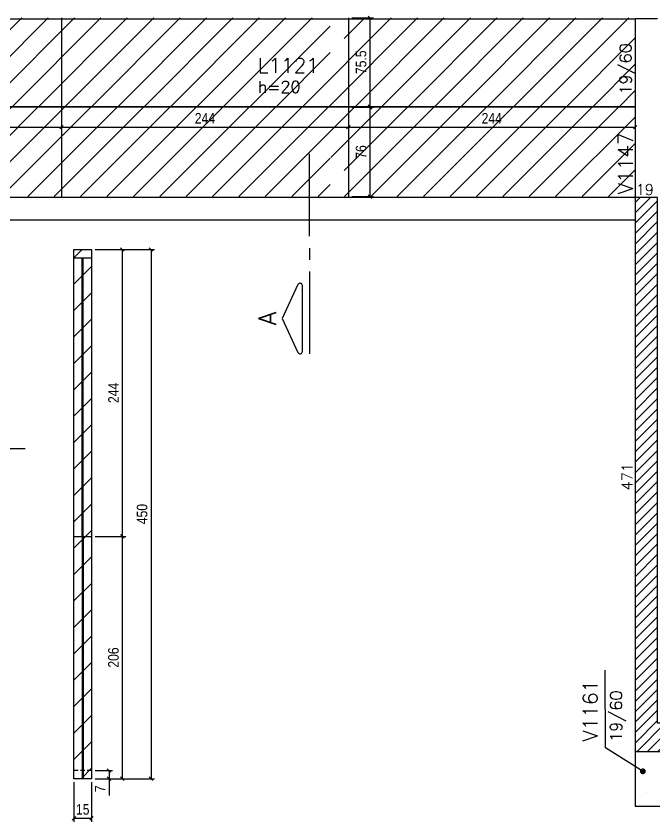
# Model space of a CAD drawing. Extents: x 1860 to 8661, y -614 to 3008.
# Drawn here: x 4696 to 5239, y 599 to 1285 of the extents above; entities that cross this region are included whole.
import ezdxf
from ezdxf import colors
from ezdxf.entities.mleader import LeaderData, LeaderLine
from ezdxf.enums import TextEntityAlignment as Align
from ezdxf.math import Vec2, Vec3

# ---------------------------------------------------------------- set-up
doc = ezdxf.new("R2010")
doc.units = 0
doc.linetypes.add('HIDDEN', pattern=[0.375, 0.25, -0.125])
for name, color, linetype in [('242', 12, 'Continuous'), ('COTA', 241, 'Continuous'), ('F-AUX-RED', 1, 'Continuous'), ('F-CORTE-INDICAÇÃO', 4, 'Continuous'), ('F-LAJES-DIM', 2, 'Continuous'), ('F-LAJES-NOME', 4, 'Continuous'), ('F-PILARES-DIM', 172, 'Continuous'), ('F-PILARES-HACH', 174, 'Continuous'), ('F-PILARES-S', 170, 'Continuous'), ('F-VIGAS', 3, 'Continuous'), ('F-VIGAS-DIM', 2, 'Continuous'), ('F-VIGAS-NOME', 4, 'Continuous'), ('Painéis', 200, 'Continuous'), ('SARR_2.2x7', 40, 'Continuous')]:
    doc.layers.add(name, color=color, linetype=linetype)
doc.layers.add('Hachura', color=251, linetype='Continuous', lineweight=9)
doc.styles.add('COTA TECNICA-50', font='techl___.ttf', dxfattribs={"height": 9})
doc.styles.add('MCP', font='romans.shx')
doc.styles.add('ROMANS', font='romans.shx')
doc.styles.get("Standard").update_dxf_attribs({"font": 'arial.ttf'})
doc.dimstyles.new('COTA PAINEL-50', dxfattribs={"dimtxt": 9, "dimasz": 3, "dimexe": 3, "dimexo": 3, "dimgap": 3, "dimtad": 1, "dimdec": 1, "dimzin": 12, "dimdsep": 46, "dimtxsty": 'COTA TECNICA-50', "dimblk1": 'OBLIQUE', "dimblk2": 'OBLIQUE', "dimsah": 1, "dimcen": 0.9, "dimclrd": 4, "dimclre": 4, "dimclrt": 240, "dimadec": 1, "dimazin": 3, "dimtfac": 1, "dimtdec": 1, "dimtmove": 0, "dimatfit": 3, "dimfxl": 1, "dimtolj": 1, "dimtzin": 12, "dimarcsym": 0})

# ---------------------------------------------------------------- blocks, each defined once
blk = doc.blocks.new('*U8')
at = {"layer": 'F-CORTE-INDICAÇÃO'}
for p, q in [((-100, 0), (-170, 0)), ((-80, 0), (-90, 0)), ((-70, 0), (0, 0))]:
    blk.add_line(p, q, dxfattribs=at)
blk.add_lwpolyline([(-112, 6, 0.802585), (-111.15, 9.81), (-140, 23.26), (-168.85, 9.81, 0.802585), (-168, 6)], format="xyb", close=True, dxfattribs=at)
at = {"layer": 'F-CORTE-INDICAÇÃO', "style": 'ROMANS'}
blk.add_attdef('CORTE', text='', height=15, dxfattribs=at).set_placement((-140, 35.76), align=Align.MIDDLE_CENTER)
at = {"layer": 'F-CORTE-INDICAÇÃO', "color": 2, "style": 'ROMANS'}
blk.add_attdef('FOLHA', text='', height=12, dxfattribs=at).set_placement((-140, -10), align=Align.MIDDLE_CENTER)
blk = doc.blocks.new('_Dot')
at = {"color": 0, "linetype": 'ByBlock', "lineweight": -2}
blk.add_line((-0.5, 0), (-1, 0), dxfattribs=at)
at = {"color": 0, "linetype": 'ByBlock', "const_width": 0.5}
blk.add_lwpolyline([(-0.25, 0, 1), (0.25, 0, 1)], format="xyb", close=True, dxfattribs=at)
blk = doc.blocks.new('_Oblique')
at = {"color": 0, "linetype": 'ByBlock', "lineweight": -2}
blk.add_line((-0.5, -0.5), (0.5, 0.5), dxfattribs=at)
blk = doc.blocks.new('*D839')
at = {"layer": 'COTA', "color": 4, "lineweight": -2, "transparency": 16777216}
for p, q in [((4561.89, 1204.01), (4561.89, 1187.09)), ((4734.89, 1204.01), (4734.89, 1187.09)), ((4561.89, 1190.09), (4734.89, 1190.09))]:
    blk.add_line(p, q, dxfattribs=at)
at = {"layer": 'Defpoints', "color": 0, "transparency": 16777216}
for p in [(4561.89, 1207.01), (4734.89, 1207.01), (4734.89, 1190.09)]:
    blk.add_point(p, dxfattribs=at)
at = {"layer": 'COTA', "color": 4, "lineweight": -2, "transparency": 16777216, "xscale": 3, "yscale": 3, "zscale": 3, "rotation": 180}
blk.add_blockref('_Oblique', (4561.89, 1190.09), dxfattribs=at)
at = {"layer": 'COTA', "color": 4, "lineweight": -2, "transparency": 16777216, "xscale": 3, "yscale": 3, "zscale": 3}
blk.add_blockref('_Oblique', (4734.89, 1190.09), dxfattribs=at)
at = {"layer": 'COTA', "color": 240, "transparency": 16777216, "insert": (4648.39, 1197.79), "char_height": 9, "attachment_point": 5, "style": 'COTA TECNICA-50'}
blk.add_mtext('\\A1;173', dxfattribs=at)
blk = doc.blocks.new('*D840')
at = {"layer": 'COTA', "color": 4, "lineweight": -2, "transparency": 16777216}
for p, q in [((4734.89, 1204.01), (4734.89, 1187.09)), ((4978.89, 1204.01), (4978.89, 1187.09)), ((4734.89, 1190.09), (4978.89, 1190.09))]:
    blk.add_line(p, q, dxfattribs=at)
at = {"layer": 'Defpoints', "color": 0, "transparency": 16777216}
for p in [(4734.89, 1207.01), (4978.89, 1207.01), (4978.89, 1190.09)]:
    blk.add_point(p, dxfattribs=at)
at = {"layer": 'COTA', "color": 4, "lineweight": -2, "transparency": 16777216, "xscale": 3, "yscale": 3, "zscale": 3, "rotation": 180}
blk.add_blockref('_Oblique', (4734.89, 1190.09), dxfattribs=at)
at = {"layer": 'COTA', "color": 4, "lineweight": -2, "transparency": 16777216, "xscale": 3, "yscale": 3, "zscale": 3}
blk.add_blockref('_Oblique', (4978.89, 1190.09), dxfattribs=at)
at = {"layer": 'COTA', "color": 240, "transparency": 16777216, "insert": (4856.89, 1197.65), "char_height": 9, "attachment_point": 5, "style": 'COTA TECNICA-50'}
blk.add_mtext('\\A1;244', dxfattribs=at)
blk = doc.blocks.new('*D841')
at = {"layer": 'COTA', "color": 4, "lineweight": -2, "transparency": 16777216}
for p, q in [((4978.89, 1204.01), (4978.89, 1187.09)), ((5222.89, 1204.01), (5222.89, 1187.09)), ((4978.89, 1190.09), (5222.89, 1190.09))]:
    blk.add_line(p, q, dxfattribs=at)
at = {"layer": 'Defpoints', "color": 0, "transparency": 16777216}
for p in [(4978.89, 1207.01), (5222.89, 1207.01), (5222.89, 1190.09)]:
    blk.add_point(p, dxfattribs=at)
at = {"layer": 'COTA', "color": 4, "lineweight": -2, "transparency": 16777216, "xscale": 3, "yscale": 3, "zscale": 3, "rotation": 180}
blk.add_blockref('_Oblique', (4978.89, 1190.09), dxfattribs=at)
at = {"layer": 'COTA', "color": 4, "lineweight": -2, "transparency": 16777216, "xscale": 3, "yscale": 3, "zscale": 3}
blk.add_blockref('_Oblique', (5222.89, 1190.09), dxfattribs=at)
at = {"layer": 'COTA', "color": 240, "transparency": 16777216, "insert": (5100.89, 1197.65), "char_height": 9, "attachment_point": 5, "style": 'COTA TECNICA-50'}
blk.add_mtext('\\A1;244', dxfattribs=at)
blk = doc.blocks.new('*D842')
at = {"layer": 'COTA', "color": 4, "lineweight": -2, "transparency": 16777216}
for p, q in [((4981.89, 1207.01), (5000.35, 1207.01)), ((4997.35, 1131.01), (4997.35, 1207.01)), ((4981.89, 1131.01), (5000.35, 1131.01))]:
    blk.add_line(p, q, dxfattribs=at)
at = {"layer": 'Defpoints', "color": 0, "transparency": 16777216}
for p in [(4978.89, 1207.01), (4997.35, 1207.01), (4978.89, 1131.01)]:
    blk.add_point(p, dxfattribs=at)
at = {"layer": 'COTA', "color": 4, "lineweight": -2, "transparency": 16777216, "xscale": 3, "yscale": 3, "zscale": 3}
for p, rotation in [((4997.35, 1207.01), 90), ((4997.35, 1131.01), 270)]:
    blk.add_blockref('_Oblique', p, dxfattribs=dict(at, rotation=rotation))
at = {"layer": 'COTA', "color": 240, "transparency": 16777216, "insert": (4989.75, 1169.01), "char_height": 9, "attachment_point": 5, "rotation": 90, "style": 'COTA TECNICA-50'}
blk.add_mtext('\\A1;76', dxfattribs=at)
blk = doc.blocks.new('*D843')
at = {"layer": 'COTA', "color": 4, "lineweight": -2, "transparency": 16777216}
for p, q in [((4981.89, 1283.01), (5000.35, 1283.01)), ((4997.35, 1207.51), (4997.35, 1283.01)), ((4981.89, 1207.51), (5000.35, 1207.51))]:
    blk.add_line(p, q, dxfattribs=at)
at = {"layer": 'Defpoints', "color": 0, "transparency": 16777216}
for p in [(4978.89, 1283.01), (4997.35, 1283.01), (4978.89, 1207.51)]:
    blk.add_point(p, dxfattribs=at)
at = {"layer": 'COTA', "color": 4, "lineweight": -2, "transparency": 16777216, "xscale": 3, "yscale": 3, "zscale": 3}
for p, rotation in [((4997.35, 1283.01), 90), ((4997.35, 1207.51), 270)]:
    blk.add_blockref('_Oblique', p, dxfattribs=dict(at, rotation=rotation))
at = {"layer": 'COTA', "color": 240, "transparency": 16777216, "insert": (4989.75, 1245.26), "char_height": 9, "attachment_point": 5, "rotation": 90, "style": 'COTA TECNICA-50'}
blk.add_mtext('\\A1;75.5', dxfattribs=at)
blk = doc.blocks.new('*D1070')
at = {"layer": 'COTA', "color": 4, "lineweight": -2, "transparency": 16777216}
for p, q in [((4763.43, 1086.13), (4814.06, 1086.13)), ((4811.06, 1086.13), (4811.06, 636.13)), ((4763.43, 636.13), (4814.06, 636.13))]:
    blk.add_line(p, q, dxfattribs=at)
at = {"layer": 'Defpoints', "color": 0, "transparency": 16777216}
for p in [(4760.43, 1086.13), (4760.43, 636.13), (4811.06, 636.13)]:
    blk.add_point(p, dxfattribs=at)
at = {"layer": 'COTA', "color": 4, "lineweight": -2, "transparency": 16777216, "xscale": 3, "yscale": 3, "zscale": 3}
for p, rotation in [((4811.06, 1086.13), 90), ((4811.06, 636.13), 270)]:
    blk.add_blockref('_Oblique', p, dxfattribs=dict(at, rotation=rotation))
at = {"layer": 'COTA', "color": 240, "transparency": 16777216, "insert": (4803.46, 861.13), "char_height": 9, "attachment_point": 5, "rotation": 90, "style": 'COTA TECNICA-50'}
blk.add_mtext('\\A1;450', dxfattribs=at)
blk = doc.blocks.new('*D1071')
at = {"layer": 'COTA', "color": 4, "lineweight": -2, "transparency": 16777216}
for p, q in [((4763.43, 842.13), (4789.69, 842.13)), ((4786.69, 636.13), (4786.69, 842.13)), ((4763.43, 636.13), (4789.69, 636.13))]:
    blk.add_line(p, q, dxfattribs=at)
at = {"layer": 'Defpoints', "color": 0, "transparency": 16777216}
for p in [(4760.43, 842.13), (4786.69, 842.13), (4760.43, 636.13)]:
    blk.add_point(p, dxfattribs=at)
at = {"layer": 'COTA', "color": 4, "lineweight": -2, "transparency": 16777216, "xscale": 3, "yscale": 3, "zscale": 3}
for p, rotation in [((4786.69, 842.13), 90), ((4786.69, 636.13), 270)]:
    blk.add_blockref('_Oblique', p, dxfattribs=dict(at, rotation=rotation))
at = {"layer": 'COTA', "color": 240, "transparency": 16777216, "insert": (4779.1, 739.13), "char_height": 9, "attachment_point": 5, "rotation": 90, "style": 'COTA TECNICA-50'}
blk.add_mtext('\\A1;206', dxfattribs=at)
blk = doc.blocks.new('*D1072')
at = {"layer": 'COTA', "color": 4, "lineweight": -2, "transparency": 16777216}
for p, q in [((4763.43, 1086.13), (4789.69, 1086.13)), ((4786.69, 842.13), (4786.69, 1086.13)), ((4763.43, 842.13), (4789.69, 842.13))]:
    blk.add_line(p, q, dxfattribs=at)
at = {"layer": 'Defpoints', "color": 0, "transparency": 16777216}
for p in [(4760.43, 1086.13), (4786.69, 1086.13), (4760.43, 842.13)]:
    blk.add_point(p, dxfattribs=at)
at = {"layer": 'COTA', "color": 4, "lineweight": -2, "transparency": 16777216, "xscale": 3, "yscale": 3, "zscale": 3}
for p, rotation in [((4786.69, 1086.13), 90), ((4786.69, 842.13), 270)]:
    blk.add_blockref('_Oblique', p, dxfattribs=dict(at, rotation=rotation))
at = {"layer": 'COTA', "color": 240, "transparency": 16777216, "insert": (4779.12, 964.13), "char_height": 9, "attachment_point": 5, "rotation": 90, "style": 'COTA TECNICA-50'}
blk.add_mtext('\\A1;244', dxfattribs=at)
blk = doc.blocks.new('*D1075')
at = {"layer": 'COTA', "color": 4, "lineweight": -2, "transparency": 16777216}
for p, q in [((4763.43, 643.13), (4778.34, 643.13)), ((4775.34, 643.13), (4775.34, 636.13)), ((4763.43, 636.13), (4778.34, 636.13)), ((4775.34, 636.13), (4775.34, 621.98))]:
    blk.add_line(p, q, dxfattribs=at)
at = {"layer": 'Defpoints', "color": 0, "transparency": 16777216}
for p in [(4760.43, 643.13), (4760.43, 636.13), (4775.34, 636.13)]:
    blk.add_point(p, dxfattribs=at)
at = {"layer": 'COTA', "color": 4, "lineweight": -2, "transparency": 16777216, "xscale": 3, "yscale": 3, "zscale": 3}
for p, rotation in [((4775.34, 643.13), 90), ((4775.34, 636.13), 270)]:
    blk.add_blockref('_Oblique', p, dxfattribs=dict(at, rotation=rotation))
at = {"layer": 'COTA', "color": 240, "transparency": 16777216, "insert": (4767.77, 627.55), "char_height": 9, "attachment_point": 5, "rotation": 90, "style": 'COTA TECNICA-50'}
blk.add_mtext('\\A1;7', dxfattribs=at)
blk = doc.blocks.new('*D1076')
at = {"layer": 'COTA', "color": 4, "lineweight": -2, "transparency": 16777216}
for p, q in [((4745.43, 633.13), (4745.43, 599.41)), ((4760.43, 633.13), (4760.43, 599.41)), ((4760.43, 602.41), (4745.43, 602.41))]:
    blk.add_line(p, q, dxfattribs=at)
at = {"layer": 'Defpoints', "color": 0, "transparency": 16777216}
for p in [(4745.43, 636.13), (4760.43, 636.13), (4745.43, 602.41)]:
    blk.add_point(p, dxfattribs=at)
at = {"layer": 'COTA', "color": 4, "lineweight": -2, "transparency": 16777216, "xscale": 3, "yscale": 3, "zscale": 3, "rotation": 180}
blk.add_blockref('_Oblique', (4745.43, 602.41), dxfattribs=at)
at = {"layer": 'COTA', "color": 4, "lineweight": -2, "transparency": 16777216, "xscale": 3, "yscale": 3, "zscale": 3}
blk.add_blockref('_Oblique', (4760.43, 602.41), dxfattribs=at)
at = {"layer": 'COTA', "color": 240, "transparency": 16777216, "insert": (4752.93, 610.01), "char_height": 9, "attachment_point": 5, "style": 'COTA TECNICA-50'}
blk.add_mtext('\\A1;15', dxfattribs=at)

msp = doc.modelspace()

# ---------------------------------------------------------------- hatches: boundary and pattern name
h = msp.add_hatch()
h.set_pattern_fill('ANGLE', color=256)
h.set_pattern_definition([(0, (0, 0), (0, 6.985), [5.08, -1.905]), (90, (0, 0), (-6.985, 4e-16), [5.08, -1.905])])
h.paths.add_polyline_path([(4826.65, 880.32), (4826.65, 904.63), (4808.13, 904.63), (4808.13, 880.32)], flags=9)
at = {"layer": 'F-PILARES-HACH', "linetype": 'Continuous'}
h = msp.add_hatch(dxfattribs=at)
h.set_pattern_fill('ANSI31', color=256, scale=50, style=0)
h.set_pattern_definition([(45, (3946.89, 636.7516), (-4.419417, 4.419417), [])])
h.paths.add_polyline_path([(5222.89, 659.25), (5460.89, 659.25), (5460.89, 683.25), (5241.89, 683.25), (5241.89, 1130.25), (5222.89, 1130.25)], flags=16)
at = {"layer": 'Hachura', "linetype": 'ByBlock'}
h = msp.add_hatch(dxfattribs=at)
h.set_pattern_fill('ANSI31', color=256, scale=5)
h.set_pattern_definition([(45, (-204.658, 81.65), (-11.22532, 11.22532), [])])
h.paths.add_polyline_path([(4561.89, 1207.01), (4561.89, 1131.01), (4734.89, 1131.01), (4734.89, 1207.01)])
h.paths.add_polyline_path([(4734.89, 1207.01), (4734.89, 1131.01), (4963.48, 1131.01), (4963.48, 1164.36), (4963.48, 1164.36), (4975.48, 1164.36), (4975.48, 1131.01), (4978.89, 1131.01), (4978.89, 1207.01)])
h.paths.add_polyline_path([(5222.89, 1131.01), (5222.89, 1207.01), (4978.89, 1207.01), (4978.89, 1131.01), (5023.48, 1131.01)])
h.paths.add_polyline_path([(5222.89, 1207.51), (5222.89, 1283.01), (4978.89, 1283.01), (4978.89, 1207.51)])
h.paths.add_polyline_path([(4975.48, 1249.66), (4963.48, 1249.66), (4963.48, 1283.01), (4734.89, 1283.01), (4734.89, 1207.51), (4978.89, 1207.51), (4978.89, 1283.01), (4975.48, 1283.01)])
h.paths.add_polyline_path([(4672.77, 1241.15), (4734.89, 1241.15), (4734.89, 1283.01), (4561.89, 1283.01), (4561.89, 1207.51), (4734.89, 1207.51), (4734.89, 1241.15)])
h = msp.add_hatch(dxfattribs=at)
h.set_pattern_fill('ANSI31', color=256, scale=5)
h.set_pattern_definition([(45, (0, 127.807), (-11.22532, 11.22532), [])])
h.paths.add_polyline_path([(4760.43, 1086.13), (4745.43, 1086.13), (4745.43, 842.13), (4760.43, 842.13)])
h.paths.add_polyline_path([(4745.43, 636.13), (4760.43, 636.13), (4760.43, 842.13), (4745.43, 842.13)])

# ---------------------------------------------------------------- linework, layer by layer
at = {"layer": '242', "linetype": 'Continuous'}
for p, q in [((5232.39, 671.25), (5232.39, 671.25)), ((5232.39, 624.75), (5232.39, 624.75))]:
    msp.add_line(p, q, dxfattribs=at)
at = {"layer": 'F-PILARES-S', "linetype": 'Continuous'}
msp.add_lwpolyline([(5222.89, 659.25), (5460.89, 659.25), (5460.89, 683.25), (5241.89, 683.25), (5241.89, 1130.25), (5222.89, 1130.25), (5222.89, 659.25)], dxfattribs=at)
at = {"layer": 'F-VIGAS'}
for points in [[(4561.89, 1282.25), (5222.89, 1282.25)], [(5222.89, 1282.25), (5222.89, 1130.25)], [(5241.89, 1282.25), (5222.89, 1282.25)], [(5222.89, 1130.25), (4561.89, 1130.25)], [(4561.89, 1111.25), (5222.89, 1111.25)], [(5222.89, 659.25), (5222.89, 612.75)], [(5222.89, 612.75), (5411.39, 612.75)]]:
    msp.add_lwpolyline(points, dxfattribs=at)
at = {"layer": 'Painéis'}
for p, q in [((4745.43, 636.13), (4745.43, 1086.13)), ((4745.43, 1086.13), (4760.43, 1086.13)), ((4760.43, 1086.13), (4760.43, 636.13)), ((4745.43, 842.13), (4760.43, 842.13)), ((4760.43, 636.13), (4745.43, 636.13))]:
    msp.add_line(p, q, dxfattribs=at)
for points in [[(4734.89, 1283.01), (4734.89, 1131.01)], [(4978.89, 1283.01), (4978.89, 1131.01)], [(5222.89, 1207.51), (4561.89, 1207.51)], [(5222.89, 1207.01), (4561.89, 1207.01)]]:
    msp.add_lwpolyline(points, dxfattribs=at)
at = {"layer": 'SARR_2.2x7', "linetype": 'Continuous'}
for p, q in [((4745.43, 1079.13), (4760.43, 1079.13)), ((4752.43, 842.13), (4752.43, 1079.13)), ((4753.43, 842.13), (4753.43, 1079.13)), ((4752.43, 842.13), (4752.43, 636.13)), ((4753.43, 842.13), (4753.43, 636.13))]:
    msp.add_line(p, q, dxfattribs=at)
at = {"layer": 'SARR_2.2x7', "linetype": 'HIDDEN', "ltscale": 15}
msp.add_line((4760.43, 643.13), (4745.43, 643.13), dxfattribs=at)

# ---------------------------------------------------------------- block references
at = {"layer": 'F-CORTE-INDICAÇÃO', "linetype": 'Continuous'}
ref = msp.add_blockref('*U8', (4945.86, 1167.35), dxfattribs=dict(at, rotation=90))
ref.add_attrib('CORTE', 'A', dxfattribs={"height": 15, "rotation": 90, "style": 'ROMANS'}).set_placement((4910.1, 1027.35), align=Align.MIDDLE_CENTER)

# ---------------------------------------------------------------- texts
at = {"layer": 'F-LAJES-DIM', "linetype": 'Continuous', "style": 'MCP'}
msp.add_text('h=20', height=10, dxfattribs=at).set_placement((4901.8, 1219.3))
at = {"layer": 'F-LAJES-NOME', "linetype": 'Continuous', "style": 'MCP'}
msp.add_text('L1121', height=12.5, dxfattribs=at).set_placement((4901.8, 1236.3))
at = {"layer": 'F-PILARES-DIM', "linetype": 'Continuous', "style": 'MCP'}
msp.add_text('19', height=9, dxfattribs=at).set_placement((5223.39, 1132.5))
msp.add_text('471', height=9, rotation=90, dxfattribs=at).set_placement((5220.64, 881.25))
at = {"layer": 'F-VIGAS-DIM', "linetype": 'Continuous', "style": 'MCP'}
for p in [(5219.77, 1217.75), (5211.68, 667.46)]:
    msp.add_text('19/60', height=10, rotation=90, dxfattribs=at).set_placement(p)
at = {"layer": 'F-VIGAS-NOME', "linetype": 'Continuous', "style": 'MCP'}
for s, p in [('V1147', (5220.92, 1133.09)), ('V1161', (5191, 667.7))]:
    msp.add_text(s, height=12.5, rotation=90, dxfattribs=at).set_placement(p)

# ---------------------------------------------------------------- dimensions: what is measured, and where the dimension line sits
at = {"layer": 'COTA'}
for base, p1, p2, picture, middle in [((4997.35, 1283.01), (4978.89, 1207.51), (4978.89, 1283.01), '*D843', (4989.75, 1245.26)), ((4786.69, 1086.13), (4760.43, 842.13), (4760.43, 1086.13), '*D1072', (4779.12, 964.13))]:
    dim = msp.add_linear_dim(base=base, p1=p1, p2=p2, angle=90, dimstyle='COTA PAINEL-50', override={"dimtmove": 1}, dxfattribs=at)
    dim.commit()
    dim.dimension.update_dxf_attribs({"geometry": picture, "text_midpoint": middle})
for base, p1, p2, picture, middle in [((4734.89, 1190.09), (4561.89, 1207.01), (4734.89, 1207.01), '*D839', (4648.39, 1197.79)), ((4745.43, 602.41), (4760.43, 636.13), (4745.43, 636.13), '*D1076', (4752.93, 610.01))]:
    dim = msp.add_linear_dim(base=base, p1=p1, p2=p2, dimstyle='COTA PAINEL-50', dxfattribs=at)
    dim.commit()
    dim.dimension.update_dxf_attribs({"geometry": picture, "text_midpoint": middle})
for base, p1, p2, picture, middle in [((4978.89, 1190.09), (4734.89, 1207.01), (4978.89, 1207.01), '*D840', (4856.89, 1197.65)), ((5222.89, 1190.09), (4978.89, 1207.01), (5222.89, 1207.01), '*D841', (5100.89, 1197.65))]:
    dim = msp.add_linear_dim(base=base, p1=p1, p2=p2, dimstyle='COTA PAINEL-50', override={"dimtmove": 1}, dxfattribs=at)
    dim.commit()
    dim.dimension.update_dxf_attribs({"geometry": picture, "text_midpoint": middle})
for base, p1, p2, picture, middle in [((4997.35, 1207.01), (4978.89, 1131.01), (4978.89, 1207.01), '*D842', (4989.75, 1169.01)), ((4811.06, 636.13), (4760.43, 1086.13), (4760.43, 636.13), '*D1070', (4803.46, 861.13)), ((4786.69, 842.13), (4760.43, 636.13), (4760.43, 842.13), '*D1071', (4779.1, 739.13)), ((4775.34, 636.13), (4760.43, 643.13), (4760.43, 636.13), '*D1075', (4767.77, 627.55))]:
    dim = msp.add_linear_dim(base=base, p1=p1, p2=p2, angle=90, dimstyle='COTA PAINEL-50', dxfattribs=at)
    dim.commit()
    dim.dimension.update_dxf_attribs({"geometry": picture, "text_midpoint": middle})

# ---------------------------------------------------------------- leaders
at = {"layer": 'F-AUX-RED', "linetype": 'Continuous'}
ml = msp.add_multileader_mtext('Standard', dxfattribs=at)
ml.set_content('', color=256)
ml.set_leader_properties()
ml.set_arrow_properties(name='DOT')
ml.build(insert=Vec2(0, 0))
ml.multileader.update_dxf_attribs({"text_right_attachment_type": 6, "text_top_attachment_type": 0, "text_bottom_attachment_type": 0, "dogleg_length": 0.36, "arrow_head_size": 5})
ctx = ml.context
ctx.base_point, ctx.char_height, ctx.arrow_head_size, ctx.landing_gap_size, ctx.plane_origin = Vec3(4704.04, 916.74), 0.18, 5, 0.09, Vec3(4587.1, 858.66)
ctx.right_attachment = 6
notes = []
notes.append((ctx, [(0, (1, 1, 0), (4630.62, 916.74), (1, 0), 73.42, [(0, [(4587.1, 858.66)], 256, [])])]))
ctx.mtext.insert, ctx.mtext.flow_direction = Vec3(4704.13, 916.83), 5
ml = msp.add_multileader_mtext('Standard', dxfattribs=at)
ml.set_content('', color=256)
ml.set_leader_properties()
ml.set_arrow_properties(name='DOT')
ml.build(insert=Vec2(0, 0))
ml.multileader.update_dxf_attribs({"text_right_attachment_type": 6, "text_top_attachment_type": 0, "text_bottom_attachment_type": 0, "dogleg_length": 0.36, "arrow_head_size": 5})
ctx = ml.context
ctx.base_point, ctx.char_height, ctx.arrow_head_size, ctx.landing_gap_size, ctx.plane_origin, ctx.plane_x_axis, ctx.plane_y_axis = Vec3(5197.33, 728.35), 0.18, 5, 0.09, Vec3(5229.44, 642.41), Vec3(-0.005912, 0.999983), Vec3(-0.999983, -0.005912)
ctx.right_attachment = 6
notes.append((ctx, [(0, (1, 1, 0), (5197.72, 662.5), (-0.005912, 0.999983), 65.85, [(0, [(5229.44, 642.41)], 256, [])])]))
ctx.mtext.insert, ctx.mtext.text_direction, ctx.mtext.rotation, ctx.mtext.flow_direction = Vec3(5197.42, 728.44), Vec3(0.005912, -0.999983), 4.718301, 5
for ctx, leaders in notes:
    for number, flags, end, landing, length, lines in leaders:
        leader = LeaderData()
        leader.index, (leader.has_last_leader_line, leader.has_dogleg_vector, leader.attachment_direction) = number, flags
        leader.last_leader_point, leader.dogleg_vector, leader.dogleg_length = Vec3(end), Vec3(landing), length
        for number, points, colour, breaks in lines:
            line = LeaderLine()
            line.index, line.vertices, line.color, line.breaks = number, Vec3.list(points), colors.encode_raw_color(colour), breaks
            leader.lines.append(line)
        ctx.leaders.append(leader)

doc.saveas('drawing.dxf')
